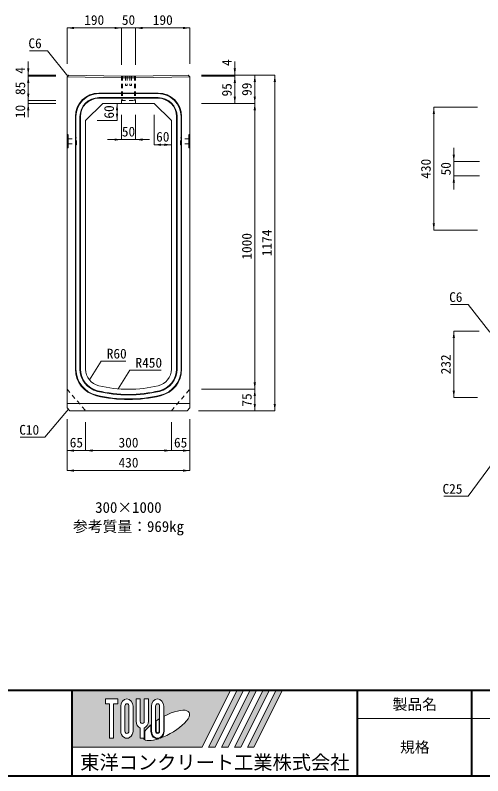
# Model space of a CAD drawing. Units: millimetres at full size, sheet at 1:20. Extents: x -285 to 21875, y 5903 to 11843.
# Drawn here: x 17201 to 18838, y 6103 to 8764 of the extents above; entities that cross this region are included whole.
import ezdxf
from ezdxf.enums import TextEntityAlignment as Align

# ---------------------------------------------------------------- set-up
doc = ezdxf.new("R2010")
doc.units = ezdxf.units.MM
doc.header["$LTSCALE"] = 20
doc.linetypes.add('USER2', pattern=[1.35, 0.75, -0.6])
for name, color, linetype, lineweight in [('インサート', 3, 'USER2', 5), ('グレーチング', 7, 'Continuous', 13), ('図枠', 7, 'Continuous', 5), ('寸法線', 7, 'Continuous', 13), ('引出線', 4, 'Continuous', 13), ('本体', 2, 'Continuous', 13), ('目地', 132, 'Continuous', 5)]:
    doc.layers.add(name, color=color, linetype=linetype, lineweight=lineweight)
doc.layers.add('文字', color=7, linetype='Continuous')
doc.styles.add('ＭＳ ゴシック', font='')
doc.styles.get('ＭＳ ゴシック').set_extended_font_data('MS Gothic')

# ---------------------------------------------------------------- blocks, each defined once
blk = doc.blocks.new('filled_arrow')
at = {"color": 0, "linetype": 'Continuous', "lineweight": -2}
blk.add_solid([(7.5, 1.25), (0, 0), (7.5, -1.25)], dxfattribs=at)
blk = doc.blocks.new('open_arrow')
at = {"color": 0, "linetype": 'Continuous', "lineweight": -2}
blk.add_lwpolyline([(7.5, 1.25), (0, 0), (7.5, -1.25)], dxfattribs=at)

msp = doc.modelspace()

# ---------------------------------------------------------------- hatches: boundary and pattern name
at = {"layer": '図枠'}
h = msp.add_hatch(color=256, dxfattribs=at)
h.paths.add_polyline_path([(17399.97, 6403.12), (17399.97, 6203.12), (17855.29, 6203.12), (17955.29, 6403.12)])
edge = h.paths.add_edge_path(flags=16)
edge.add_ellipse((17729.42, 6279.29), major_axis=(80.81, 45.23), ratio=0.3471473, start_angle=-144.31122, end_angle=72.1899, ccw=False)
edge.add_ellipse((17699.5, 6259.76), major_axis=(0, 27.5), ratio=0.8463542, start_angle=-160.70346, end_angle=-90)
edge.add_line((17722.77, 6259.76), (17722.77, 6312.18))
edge = h.paths.add_edge_path(flags=16)
edge.add_ellipse((17699.5, 6346.49), major_axis=(0, 25.38), ratio=0.8463542, start_angle=-90, end_angle=90, ccw=False)
edge.add_line((17720.98, 6346.49), (17720.98, 6259.76))
edge.add_ellipse((17699.5, 6259.76), major_axis=(0, 25.38), ratio=0.8463542, start_angle=90, end_angle=-90, ccw=False)
edge.add_line((17678.01, 6259.76), (17678.01, 6346.49))
edge = h.paths.add_edge_path(flags=16)
edge.add_line((17706.66, 6346.49), (17706.66, 6259.76))
edge.add_ellipse((17699.5, 6259.76), major_axis=(0, 8.46), ratio=0.8463542, start_angle=90, end_angle=-90, ccw=False)
edge.add_line((17692.34, 6259.76), (17692.34, 6346.49))
edge.add_ellipse((17699.5, 6346.49), major_axis=(0, 8.46), ratio=0.8463542, start_angle=-90, end_angle=90, ccw=False)
edge = h.paths.add_edge_path(flags=16)
edge.add_line((17704.87, 6302.16), (17704.87, 6259.76))
edge.add_ellipse((17699.5, 6259.76), major_axis=(0, 6.35), ratio=0.8463542, start_angle=90, end_angle=-90, ccw=False)
edge.add_line((17694.13, 6259.76), (17694.13, 6295.22))
edge.add_ellipse((17729.42, 6279.29), major_axis=(80.81, 45.23), ratio=0.3471473, start_angle=107.79174, end_angle=126.47132, ccw=False)
edge = h.paths.add_edge_path(flags=16)
edge.add_ellipse((17645.79, 6294.13), major_axis=(0, 25.38), ratio=0.8463542, start_angle=-163.34117, end_angle=-90, ccw=False)
edge.add_line((17652.95, 6270.2), (17652.95, 6234.37))
edge.add_line((17652.95, 6234.37), (17638.63, 6234.37))
edge.add_line((17638.63, 6234.37), (17638.63, 6270.2))
edge.add_ellipse((17645.79, 6294.13), major_axis=(0, 25.38), ratio=0.8463542, start_angle=90, end_angle=163.34117, ccw=False)
edge.add_line((17624.3, 6294.13), (17624.3, 6371.87))
edge.add_line((17624.3, 6371.87), (17638.63, 6371.87))
edge.add_line((17638.63, 6371.87), (17638.63, 6294.13))
edge.add_ellipse((17645.79, 6294.13), major_axis=(0, 8.46), ratio=0.8463542, start_angle=90, end_angle=-90)
edge.add_line((17652.95, 6294.13), (17652.95, 6371.87))
edge.add_line((17652.95, 6371.87), (17667.27, 6371.87))
edge.add_line((17667.27, 6371.87), (17667.27, 6294.13))
edge = h.paths.add_edge_path(flags=16)
edge.add_line((17676.22, 6281.65), (17676.22, 6259.76))
edge.add_ellipse((17699.5, 6259.76), major_axis=(0, 27.5), ratio=0.8463542, start_angle=90, end_angle=-171.54427)
edge.add_ellipse((17729.42, 6279.29), major_axis=(80.81, 45.23), ratio=0.3471473, start_angle=-178.64954, end_angle=-148.29244, ccw=False)
edge.add_line((17649.86, 6232.26), (17654.74, 6232.26))
edge.add_line((17654.74, 6232.26), (17654.74, 6259.07))
edge.add_ellipse((17729.42, 6279.29), major_axis=(80.81, 45.23), ratio=0.3471473, start_angle=148.21912, end_angle=165.90812, ccw=False)
edge = h.paths.add_edge_path(flags=16)
edge.add_ellipse((17592.08, 6346.49), major_axis=(0, 25.38), ratio=0.8463542, start_angle=-90, end_angle=90, ccw=False)
edge.add_line((17613.56, 6346.49), (17613.56, 6259.76))
edge.add_ellipse((17592.08, 6259.76), major_axis=(0, 25.38), ratio=0.8463542, start_angle=90, end_angle=-90, ccw=False)
edge.add_line((17570.59, 6259.76), (17570.59, 6346.49))
edge = h.paths.add_edge_path(flags=16)
edge.add_line((17599.24, 6346.49), (17599.24, 6259.76))
edge.add_ellipse((17592.08, 6259.76), major_axis=(0, 8.46), ratio=0.8463542, start_angle=90, end_angle=-90, ccw=False)
edge.add_line((17584.91, 6259.76), (17584.91, 6346.49))
edge.add_ellipse((17592.08, 6346.49), major_axis=(0, 8.46), ratio=0.8463542, start_angle=-90, end_angle=90, ccw=False)
h.paths.add_polyline_path([(17559.85, 6371.87), (17559.85, 6354.95), (17545.53, 6354.95), (17545.53, 6234.37), (17531.2, 6234.37), (17531.2, 6354.95), (17516.88, 6354.95), (17516.88, 6371.87)], flags=16)
for points in [[(17877.97, 6203.12), (17900.66, 6203.12), (18000.66, 6403.12), (17977.97, 6403.12)], [(18046.04, 6403.12), (18023.35, 6403.12), (17923.35, 6203.12), (17946.04, 6203.12)], [(18091.41, 6403.12), (18068.72, 6403.12), (17968.72, 6203.12), (17991.41, 6203.12)], [(18136.79, 6403.12), (18114.1, 6403.12), (18014.1, 6203.12), (18036.79, 6203.12)]]:
    msp.add_hatch(color=256, dxfattribs=at).paths.add_polyline_path(points)

# ---------------------------------------------------------------- linework, layer by layer
at = {"layer": 'インサート'}
for p, q in [((17385.86, 8330.98), (17412.86, 8330.98)), ((17385.86, 8330.98), (17385.86, 8313.98)), ((17415.86, 8334.98), (17412.86, 8334.98)), ((17412.86, 8334.98), (17412.86, 8309.98)), ((17415.86, 8309.98), (17415.86, 8334.98)), ((17779.46, 8334.98), (17782.46, 8334.98)), ((17779.46, 8309.98), (17779.46, 8334.98)), ((17782.46, 8334.98), (17782.46, 8309.98)), ((17809.46, 8330.98), (17782.46, 8330.98)), ((17809.46, 8330.98), (17809.46, 8313.98)), ((17385.86, 8313.98), (17412.86, 8313.98)), ((17412.86, 8309.98), (17415.86, 8309.98)), ((17782.46, 8309.98), (17779.46, 8309.98)), ((17809.46, 8313.98), (17782.46, 8313.98))]:
    msp.add_line(p, q, dxfattribs=at)
at = {"layer": 'グレーチング', "linetype": 'USER2'}
for p, q in [((17572.66, 8550.18), (17622.66, 8550.18)), ((17577.16, 8550.18), (17577.16, 8465.18)), ((17587.16, 8550.18), (17587.16, 8518.18)), ((17593.16, 8550.18), (17593.16, 8518.18)), ((17602.16, 8550.18), (17602.16, 8518.18)), ((17608.16, 8550.18), (17608.16, 8518.18)), ((17618.16, 8550.18), (17618.16, 8465.18)), ((17587.16, 8518.18), (17593.16, 8518.18)), ((17602.16, 8518.18), (17608.16, 8518.18)), ((17572.66, 8465.18), (17622.66, 8465.18))]:
    msp.add_line(p, q, dxfattribs=at)
at = {"layer": '図枠', "lineweight": 40}
for p, q in [((13874.97, 6403.12), (21674.97, 6403.12)), ((17399.97, 6103.12), (17399.97, 6403.12)), ((18399.97, 6103.12), (18399.97, 6403.12)), ((18799.97, 6103.12), (18799.97, 6403.12)), ((13874.97, 6103.12), (21674.97, 6103.12))]:
    msp.add_line(p, q, dxfattribs=at)
at = {"layer": '図枠'}
for p, q in [((17399.97, 6403.12), (17955.29, 6403.12)), ((17955.29, 6403.12), (17855.29, 6203.12)), ((17977.97, 6403.12), (17877.97, 6203.12)), ((18000.66, 6403.12), (17900.66, 6203.12)), ((18023.35, 6403.12), (17923.35, 6203.12)), ((18046.04, 6403.12), (17946.04, 6203.12)), ((18068.72, 6403.12), (17968.72, 6203.12)), ((17977.97, 6403.12), (18000.66, 6403.12)), ((18091.41, 6403.12), (17991.41, 6203.12)), ((18114.1, 6403.12), (18014.1, 6203.12)), ((18023.35, 6403.12), (18046.04, 6403.12)), ((18136.79, 6403.12), (18036.79, 6203.12)), ((18068.72, 6403.12), (18091.41, 6403.12)), ((18114.1, 6403.12), (18136.79, 6403.12)), ((17516.88, 6371.87), (17516.88, 6354.95)), ((17516.88, 6371.87), (17559.85, 6371.87)), ((17559.85, 6371.87), (17559.85, 6354.95)), ((17624.3, 6371.87), (17638.63, 6371.87)), ((17624.3, 6294.13), (17624.3, 6371.87)), ((17638.63, 6371.87), (17638.63, 6294.13)), ((17652.95, 6371.87), (17667.27, 6371.87)), ((17652.95, 6294.13), (17652.95, 6371.87)), ((17667.27, 6371.87), (17667.27, 6294.13)), ((17531.2, 6354.95), (17516.88, 6354.95)), ((17531.2, 6354.95), (17531.2, 6234.37)), ((17545.53, 6354.95), (17545.53, 6234.37)), ((17559.85, 6354.95), (17545.53, 6354.95)), ((17570.59, 6346.49), (17570.59, 6259.76)), ((17584.91, 6259.76), (17584.91, 6346.49)), ((17599.24, 6346.49), (17599.24, 6259.76)), ((17613.56, 6259.76), (17613.56, 6346.49)), ((17678.01, 6346.49), (17678.01, 6259.76)), ((17692.34, 6259.76), (17692.34, 6346.49)), ((17706.66, 6346.49), (17706.66, 6259.76)), ((17720.98, 6259.76), (17720.98, 6346.49)), ((17722.77, 6259.76), (17722.77, 6312.18)), ((17676.22, 6281.65), (17676.22, 6259.76)), ((17694.13, 6259.76), (17694.13, 6295.22)), ((17704.87, 6302.16), (17704.87, 6259.76)), ((17638.63, 6270.2), (17638.63, 6234.37)), ((17652.95, 6270.2), (17652.95, 6234.37)), ((17654.74, 6259.07), (17654.74, 6232.26)), ((17545.53, 6234.37), (17531.2, 6234.37)), ((17652.95, 6234.37), (17638.63, 6234.37)), ((17649.86, 6232.26), (17654.74, 6232.26)), ((17399.97, 6203.12), (17855.29, 6203.12)), ((17877.97, 6203.12), (17900.66, 6203.12)), ((17923.35, 6203.12), (17946.04, 6203.12)), ((17968.72, 6203.12), (17991.41, 6203.12)), ((18014.1, 6203.12), (18036.79, 6203.12))]:
    msp.add_line(p, q, dxfattribs=at)
at = {"layer": '図枠', "lineweight": 13}
msp.add_line((21674.97, 6303.12), (18399.97, 6303.12), dxfattribs=at)
at = {"layer": '図枠'}
for centre, major_axis, ratio, start_param, end_param in [((17592.08, 6346.49), (0, 25.38), 0.846354, 4.712389, 7.8539816), ((17699.5, 6346.49), (0, 25.38), 0.846354, 4.712389, 7.8539816), ((17592.08, 6346.49), (0, 8.46), 0.846354, 4.712389, 7.8539816), ((17699.5, 6346.49), (0, 8.46), 0.846354, 4.712389, 7.8539816), ((17729.42, 6279.29), (80.81, 45.23), 0.347147, 4.2621853, 7.7429163), ((17645.79, 6294.13), (0, 25.38), 0.846354, 1.5707963, 2.8017557), ((17645.79, 6294.13), (0, 8.46), 0.846354, 1.5707963, 4.712389), ((17645.79, 6294.13), (0, 25.38), 0.846354, 3.4814296, 4.712389), ((17729.42, 6279.29), (80.81, 45.23), 0.347147, 2.0815197, 2.5155126), ((17729.42, 6279.29), (80.81, 45.23), 0.347147, 1.6817405, 1.8219833), ((17592.08, 6259.76), (0, 25.38), 0.846354, 1.5707963, 4.712389), ((17592.08, 6259.76), (0, 8.46), 0.846354, 1.5707963, 4.712389), ((17699.5, 6259.76), (0, 27.5), 0.846354, 1.5707963, 3.3154679), ((17699.5, 6259.76), (0, 25.38), 0.846354, 1.5707963, 4.712389), ((17699.5, 6259.76), (0, 8.46), 0.846354, 1.5707963, 4.712389), ((17699.5, 6259.76), (0, 6.35), 0.846354, 1.5707963, 4.712389), ((17699.5, 6259.76), (0, 27.5), 0.846354, 3.5338438, 4.712389), ((17729.42, 6279.29), (80.81, 45.23), 0.347147, 3.2093975, 4.2004451)]:
    msp.add_ellipse(centre, major_axis=major_axis, ratio=ratio, start_param=start_param, end_param=end_param, dxfattribs=at)
at = {"layer": '寸法線'}
for p, q in [((17382.66, 8718.92), (17572.66, 8718.92)), ((17382.66, 8593.98), (17382.66, 8718.92)), ((17670.66, 8718.92), (17524.66, 8718.92)), ((17572.66, 8590.18), (17572.66, 8718.92)), ((17572.66, 8590.18), (17572.66, 8718.92)), ((17622.66, 8590.18), (17622.66, 8718.92)), ((17622.66, 8718.92), (17812.66, 8718.92)), ((17622.66, 8590.18), (17622.66, 8718.92)), ((17812.66, 8593.98), (17812.66, 8718.92)), ((17246.58, 8502.18), (17246.58, 8601.98)), ((17969.82, 8502.18), (17969.82, 8601.98)), ((17342.66, 8553.98), (17246.58, 8553.98)), ((17246.58, 8550.18), (17246.58, 8465.18)), ((17342.66, 8550.18), (17246.58, 8550.18)), ((17342.66, 8550.18), (17246.58, 8550.18)), ((17852.66, 8553.98), (17969.82, 8553.98)), ((17852.66, 8553.98), (18039.82, 8553.98)), ((17852.66, 8553.98), (18109.82, 8553.98)), ((17852.66, 8550.18), (17969.82, 8550.18)), ((17852.66, 8550.18), (17969.82, 8550.18)), ((17969.82, 8455.18), (17969.82, 8550.18)), ((18039.82, 8455.18), (18039.82, 8553.98)), ((18109.82, 7380.18), (18109.82, 8553.98)), ((17246.58, 8513.18), (17246.58, 8407.18)), ((17342.66, 8465.18), (17246.58, 8465.18)), ((17342.66, 8465.18), (17246.58, 8465.18)), ((17342.66, 8455.18), (17246.58, 8455.18)), ((17557.46, 8455.18), (17557.46, 8395.18)), ((17852.66, 8455.18), (18039.82, 8455.18)), ((17852.66, 8455.18), (18039.82, 8455.18)), ((17852.66, 8455.18), (17969.82, 8455.18)), ((18039.82, 7455.18), (18039.82, 8455.18)), ((18666.64, 8441.46), (18666.64, 8011.46)), ((18819.81, 8441.46), (18666.64, 8441.46)), ((17572.66, 8415.18), (17572.66, 8328.47)), ((17622.66, 8415.18), (17622.66, 8328.47)), ((17687.66, 8415.18), (17687.66, 8310.45)), ((17487.66, 8395.18), (17557.46, 8395.18)), ((17524.66, 8328.47), (17670.66, 8328.47)), ((17687.66, 8310.45), (17747.66, 8310.45)), ((18736.64, 8299.46), (18736.64, 8153.46)), ((18826.31, 8251.46), (18736.64, 8251.46)), ((18826.31, 8201.46), (18736.64, 8201.46)), ((18819.81, 8011.46), (18666.64, 8011.46)), ((18736.64, 7658.04), (18736.64, 7426.54)), ((18825.81, 7658.04), (18736.64, 7658.04)), ((17852.66, 7455.18), (18039.82, 7455.18)), ((17852.66, 7455.18), (18039.82, 7455.18)), ((18039.82, 7380.18), (18039.82, 7455.18)), ((18819.81, 7426.54), (18736.64, 7426.54)), ((17842.66, 7380.18), (18039.82, 7380.18)), ((17842.66, 7380.18), (18109.82, 7380.18)), ((17382.66, 7350.18), (17382.66, 7240.72)), ((17382.66, 7350.18), (17382.66, 7170.72)), ((17812.66, 7350.18), (17812.66, 7240.72)), ((17812.66, 7350.18), (17812.66, 7170.72)), ((17447.66, 7340.18), (17447.66, 7240.72)), ((17447.66, 7340.18), (17447.66, 7240.72)), ((17747.66, 7340.18), (17747.66, 7240.72)), ((17747.66, 7340.18), (17747.66, 7240.72)), ((17382.66, 7240.72), (17495.66, 7240.72)), ((17447.66, 7240.72), (17747.66, 7240.72)), ((17699.66, 7240.72), (17812.66, 7240.72)), ((17382.66, 7170.72), (17812.66, 7170.72))]:
    msp.add_line(p, q, dxfattribs=at)
at = {"layer": '引出線'}
for points in [[(17385.66, 8550.92), (17313.78, 8639.37), (17251.39, 8639.37)], [(18862.81, 7655.04), (18786.87, 7751.47), (18724.48, 7751.47)], [(17460.6, 7488.5), (17501.59, 7553.65), (17587.74, 7553.65)], [(17561.15, 7456.67), (17602.15, 7521.82), (17711.69, 7521.82)], [(17387.66, 7385.18), (17304.85, 7287.34), (17218.33, 7287.34)], [(18872.31, 7196.74), (18786.87, 7080.73), (18701.27, 7080.73)]]:
    msp.add_lwpolyline(points, dxfattribs=at)
at = {"layer": '本体'}
for p, q in [((17382.66, 8547.98), (17388.66, 8553.86)), ((17382.66, 7390.18), (17382.66, 8547.98)), ((17388.66, 8553.86), (17572.66, 8550.18)), ((17572.66, 8550.18), (17622.66, 8550.18)), ((17806.67, 8553.86), (17622.66, 8550.18)), ((17806.67, 8553.86), (17812.66, 8547.98)), ((17812.66, 7390.18), (17812.66, 8547.98)), ((17447.66, 8395.18), (17507.66, 8455.18)), ((17687.66, 8455.18), (17507.66, 8455.18)), ((17687.66, 8455.18), (17747.66, 8395.18)), ((17447.66, 7525.71), (17447.66, 8395.18)), ((17747.66, 7525.71), (17747.66, 8395.18)), ((17382.66, 7390.18), (17392.66, 7380.18)), ((17802.66, 7380.18), (17392.66, 7380.18)), ((17802.66, 7380.18), (17812.66, 7390.18))]:
    msp.add_line(p, q, dxfattribs=at)
at = {"layer": '本体', "lineweight": 9}
for p, q in [((17382.66, 8547.98), (17572.6, 8544.18)), ((17572.6, 8544.18), (17622.72, 8544.18)), ((17812.66, 8547.98), (17622.72, 8544.18)), ((17812.66, 7405.18), (17382.66, 7405.18))]:
    msp.add_line(p, q, dxfattribs=at)
at = {"layer": '本体', "linetype": 'USER2'}
for p, q in [((17572.66, 8550.18), (17572.66, 8455.18)), ((17622.66, 8550.18), (17622.66, 8455.18))]:
    msp.add_line(p, q, dxfattribs=at)
at = {"layer": '本体', "lineweight": 5}
for p, q in [((17382.66, 8346.98), (17385.86, 8344.98)), ((17385.86, 8299.98), (17385.86, 8344.98)), ((17812.66, 8346.98), (17809.46, 8344.98)), ((17809.46, 8299.98), (17809.46, 8344.98)), ((17385.86, 8299.98), (17382.66, 8297.98)), ((17809.46, 8299.98), (17812.66, 8297.98))]:
    msp.add_line(p, q, dxfattribs=at)
at = {"layer": '本体', "linetype": 'USER2', "lineweight": 9}
for p, q in [((17382.66, 7455.18), (17447.66, 7380.18)), ((17747.66, 7380.18), (17812.66, 7455.18))]:
    msp.add_line(p, q, dxfattribs=at)
at = {"layer": '本体'}
for centre, radius, start, end in [((17507.66, 7525.71), 60, 180, 256.65764), ((17687.66, 7525.71), 60, 283.34236, 0), ((17597.66, 7905.18), 450, 256.65764, 283.34236)]:
    msp.add_arc(centre, radius, start, end, dxfattribs=at)
at = {"layer": '目地'}
for p, q in [((17701.66, 8491.18), (17493.66, 8491.18)), ((17701.66, 8489.18), (17493.66, 8489.18)), ((17701.66, 8475.18), (17493.66, 8475.18)), ((17701.66, 8473.18), (17493.66, 8473.18)), ((17411.66, 8409.18), (17411.66, 7525.71)), ((17413.66, 8409.18), (17413.66, 7525.71)), ((17427.66, 8409.18), (17427.66, 7525.71)), ((17429.66, 8409.18), (17429.66, 7525.71)), ((17765.66, 7525.71), (17765.66, 8409.18)), ((17767.66, 7525.71), (17767.66, 8409.18)), ((17781.66, 7525.71), (17781.66, 8409.18)), ((17783.66, 7525.71), (17783.66, 8409.18))]:
    msp.add_line(p, q, dxfattribs=at)
for centre, radius, start, end in [((17493.66, 8409.18), 82, 90, 180), ((17493.66, 8409.18), 80, 90, 180), ((17701.66, 8409.18), 82, 0, 90), ((17701.66, 8409.18), 80, 0, 90), ((17493.66, 8409.18), 66, 90, 180), ((17493.66, 8409.18), 64, 90, 180), ((17701.66, 8409.18), 66, 0, 90), ((17701.66, 8409.18), 64, 0, 90), ((17507.66, 7525.71), 96, 180, 256.65764), ((17507.66, 7525.71), 94, 180, 256.65764), ((17507.66, 7525.71), 80, 180, 256.65764), ((17507.66, 7525.71), 78, 180, 256.65764), ((17687.66, 7525.71), 78, 283.34236, 360), ((17687.66, 7525.71), 80, 283.34236, 0), ((17687.66, 7525.71), 94, 283.34236, 0), ((17687.66, 7525.71), 96, 283.34236, 0), ((17597.66, 7905.18), 468, 256.65764, 283.34236), ((17597.66, 7905.18), 486, 256.65764, 283.34236), ((17597.66, 7905.18), 484, 256.65764, 283.34236), ((17597.66, 7905.18), 470, 256.65764, 283.34236)]:
    msp.add_arc(centre, radius, start, end, dxfattribs=at)

# ---------------------------------------------------------------- block references
at = {"layer": '寸法線', "xscale": 3.2, "yscale": 3.2}
for p in [(17382.66, 8718.92), (17622.66, 8718.92), (17622.66, 8718.92), (17622.66, 8328.47), (17687.66, 8310.45), (17382.66, 7240.72), (17447.66, 7240.72), (17447.66, 7240.72), (17382.66, 7170.72)]:
    msp.add_blockref('filled_arrow', p, dxfattribs=at)
for p, rotation in [((17572.66, 8718.92), 180), ((17572.66, 8718.92), 180), ((17812.66, 8718.92), 180), ((17246.58, 8553.98), 90), ((17969.82, 8553.98), 90), ((17246.58, 8550.18), 270), ((17246.58, 8550.18), 270), ((17969.82, 8550.18), 270), ((17969.82, 8550.18), 270), ((18039.82, 8553.98), 270), ((18109.82, 8553.98), 270), ((17246.58, 8465.18), 90), ((17246.58, 8465.18), 90), ((17969.82, 8455.18), 90), ((18039.82, 8455.18), 90), ((17246.58, 8455.18), 270), ((17557.46, 8455.18), 270), ((18039.82, 8455.18), 270), ((18666.64, 8441.46), 270), ((17557.46, 8395.18), 90), ((17572.66, 8328.47), 180), ((17747.66, 8310.45), 180), ((18736.64, 8251.46), 90), ((18736.64, 8201.46), 270), ((18666.64, 8011.46), 90), ((18736.64, 7658.04), 270), ((18039.82, 7455.18), 90), ((18039.82, 7455.18), 270), ((18736.64, 7426.54), 90), ((18039.82, 7380.18), 90), ((18109.82, 7380.18), 90), ((17747.66, 7240.72), 180), ((17747.66, 7240.72), 180), ((17812.66, 7240.72), 180), ((17812.66, 7170.72), 180)]:
    msp.add_blockref('filled_arrow', p, dxfattribs=dict(at, rotation=rotation))
at = {"layer": '引出線', "xscale": 0.16, "yscale": 0.16}
for p, rotation in [((17385.66, 8550.92), 129.1), ((17460.6, 7488.5), 57.8), ((17561.15, 7456.67), 57.8), ((17387.66, 7385.18), 229.8)]:
    msp.add_blockref('open_arrow', p, dxfattribs=dict(at, rotation=rotation))

# ---------------------------------------------------------------- texts
at = {"layer": '図枠', "style": 'ＭＳ ゴシック'}
for s, height, p in [('製品名', 37.98, (18599.97, 6353.12)), ('規格', 37.98, (18599.97, 6203.12)), ('東洋コンクリート工業株式会社', 49.37, (17899.97, 6150))]:
    msp.add_text(s, height=height, dxfattribs=at).set_placement(p, align=Align.MIDDLE_CENTER)
at = {"layer": '寸法線', "style": 'ＭＳ ゴシック'}
for s, p in [('190', (17477.66, 8746.92)), ('50', (17597.66, 8746.92)), ('190', (17717.66, 8746.92)), ('50', (17597.66, 8356.47)), ('60', (17717.66, 8338.45)), ('65', (17415.16, 7268.72)), ('300', (17597.66, 7268.72)), ('65', (17780.16, 7268.72)), ('430', (17597.66, 7198.72))]:
    msp.add_text(s, height=34.18, dxfattribs=at).set_placement(p, align=Align.MIDDLE_CENTER)
for s, p in [('4', (17941.82, 8597.63)), ('4', (17218.58, 8570.58)), ('85', (17218.58, 8507.68)), ('95', (17941.82, 8502.68)), ('99', (18011.82, 8504.58)), ('10', (17218.58, 8426.88)), ('60', (17529.46, 8425.18)), ('430', (18638.64, 8226.46)), ('50', (18708.64, 8226.46)), ('1174', (18081.82, 7967.08)), ('1000', (18011.82, 7955.18)), ('232', (18708.64, 7542.29)), ('75', (18011.82, 7417.68))]:
    msp.add_text(s, height=34.18, rotation=90, dxfattribs=at).set_placement(p, align=Align.MIDDLE_CENTER)
at = {"layer": '引出線', "style": 'ＭＳ ゴシック'}
for s, p in [('C6', (17293.78, 8682.57)), ('C6', (18766.87, 7794.67)), ('C10', (17284.85, 7330.54)), ('C25', (18766.87, 7123.93))]:
    msp.add_text(s, height=34.18, dxfattribs=at).set_placement(p, align=Align.TOP_RIGHT)
for s, p in [('R60', (17521.59, 7596.85)), ('R450', (17622.15, 7565.02))]:
    msp.add_text(s, height=34.18, dxfattribs=at).set_placement(p, align=Align.TOP_LEFT)
at = {"layer": '文字', "style": 'ＭＳ ゴシック'}
for s, p in [('300×1000', (17481.11, 7060.8)), ('参考質量：969kg', (17403.41, 6994.14))]:
    msp.add_text(s, height=37.98, dxfattribs=at).set_placement(p, align=Align.TOP_LEFT)

doc.saveas('drawing.dxf')
